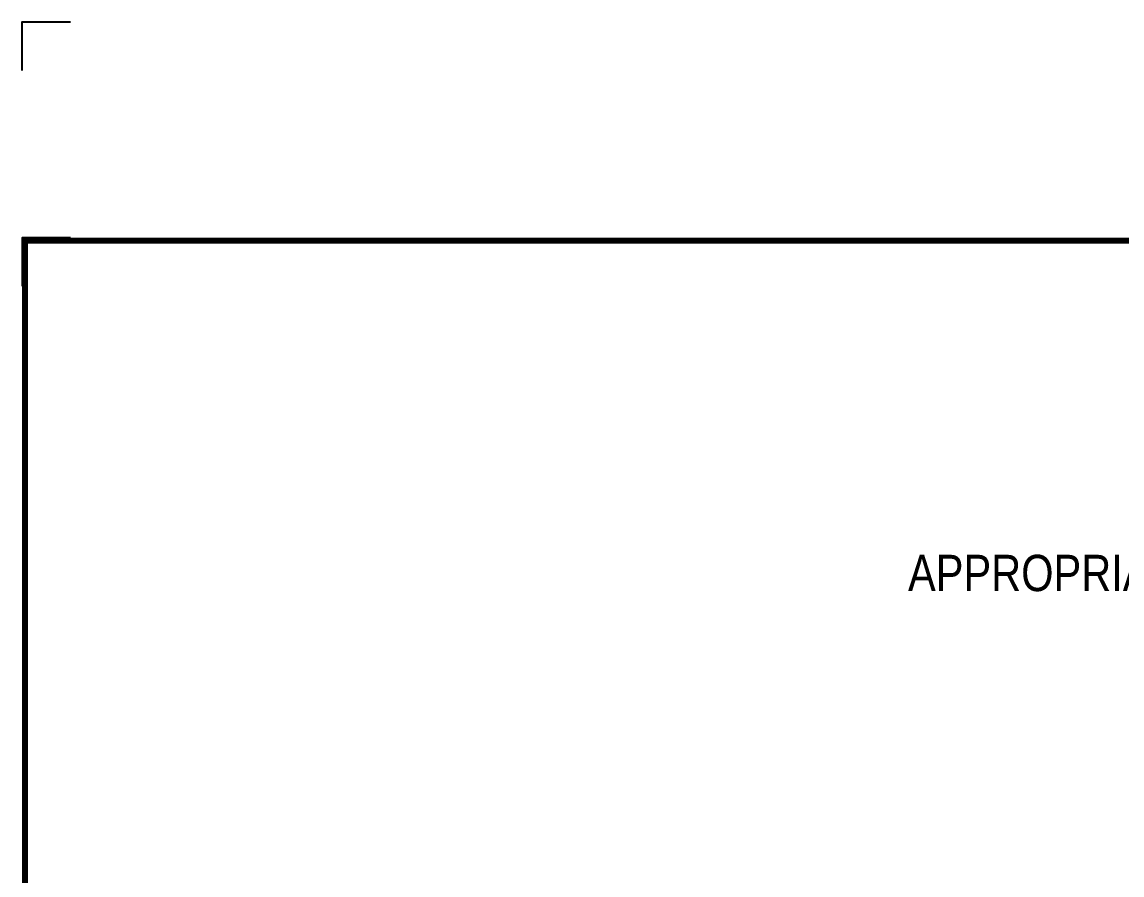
# Model space of a CAD drawing. Header units: inches. Extents: x 0 to 20, y 0 to 16.8.
# Drawn here: x 0 to 5.68, y 12.35 to 16.76 of the extents above; entities that cross this region are included whole.
import ezdxf
from ezdxf.enums import TextEntityAlignment as Align

# ---------------------------------------------------------------- set-up
doc = ezdxf.new("R2010")
doc.units = ezdxf.units.IN
doc.header["$MEASUREMENT"] = 0
doc.layers.get('0').update_dxf_attribs({"linetype": 'CONTINUOUS'})
doc.layers.get('DEFPOINTS').update_dxf_attribs({"linetype": 'CONTINUOUS'})
for name, color, linetype in [('FSBP-ANNO-NOTE', 7, 'CONTINUOUS'), ('FSBP-TTLB-BORDER', 7, 'CONTINUOUS'), ('FSBP-TTLB-TEXT', 7, 'CONTINUOUS')]:
    doc.layers.add(name, color=color, linetype=linetype)
doc.styles.add('ARIAL', font='arial.ttf')
doc.styles.add('ARIAL_BOLD', font='')
doc.styles.add('FSBP_ARIAL_NAR', font='ARIALN.TTF')
doc.styles.add('TXT', font='simplex.shx')
doc.styles.get('ARIAL_BOLD').set_extended_font_data('Arial Black')
doc.dimstyles.new('STANDARD$7', dxfattribs={"dimscale": 1.5, "dimtxt": 0.2, "dimasz": 0.1, "dimexe": 0.1, "dimexo": 0.125, "dimgap": 0.09, "dimtad": 0, "dimdec": 3, "dimzin": 4, "dimdsep": 46, "dimtxsty": 'TXT', "dimcen": 0.09, "dimadec": 0, "dimazin": 0, "dimtfac": 1, "dimtdec": 3, "dimtofl": 0, "dimtmove": 2, "dimatfit": 3, "dimfxl": 0, "dimtolj": 1, "dimtzin": 4, "dimarcsym": 0})

# ---------------------------------------------------------------- blocks, each defined once
blk = doc.blocks.new('A$C486F1324')
at = {"layer": 'DEFPOINTS', "linetype": 'Continuous', "ltscale": 1.75}
blk.add_lwpolyline([(0, 16.5117), (0, 16.7617), (0.25, 16.7617)], dxfattribs=at)
at = {"layer": 'DEFPOINTS', "color": 1}
blk.add_lwpolyline([(0.25, 15.6465), (0, 15.6465), (0, 15.3965)], dxfattribs=at)
at = {"layer": 'FSBP-TTLB-BORDER', "const_width": 0.0312}
blk.add_lwpolyline([(20.0156, 2.6308), (20.0156, 15.6308), (0.0156, 15.6308), (0.0156, 2.6308)], dxfattribs=at)
at = {"layer": 'FSBP-TTLB-TEXT'}
for tag, height, style, p in [('MAXIMUM_WARRANTY', 0.1875, 'ARIAL_BOLD', (18.0555, 2.8549)), ('ACCPT_SYSTEMS', 0.2188, 'ARIAL', (12.51, 1.5058))]:
    blk.add_attdef(tag, text='', height=height, dxfattribs=dict(at, style=style)).set_placement(p, align=Align.MIDDLE_LEFT)
for tag, height, style, p in [('DETAIL_DESCP_LINE_1', 0.2188, 'ARIAL_BOLD', (10.3468, 2.2572)), ('ISSUE_REV_DATE', 0.2188, 'ARIAL', (16.8563, 1.9026)), ('DETAIL_NUMBER', 0.4375, 'ARIAL', (18.935, 1.7377))]:
    blk.add_attdef(tag, text='', height=height, dxfattribs=dict(at, style=style)).set_placement(p, align=Align.MIDDLE_CENTER)

msp = doc.modelspace()

# ---------------------------------------------------------------- block references
msp.add_blockref('A$C486F1324', (0, 0))

# ---------------------------------------------------------------- texts
at = {"layer": 'FSBP-ANNO-NOTE', "insert": (8.5992, 14.0078), "char_height": 0.1875, "attachment_point": 3, "style": 'FSBP_ARIAL_NAR'}
msp.add_mtext('APPROPRIATE FIRESTONE FASTENER\\P8" (203.2 mm) O.C. MAX.', dxfattribs=at)

# ---------------------------------------------------------------- leaders
at = {"layer": 'FSBP-ANNO-NOTE', "annotation_type": 0, "has_hookline": 1, "hookline_direction": 1, "text_width": 4.0187}
msp.add_leader([(11.0518, 10.3947), (9.0155, 13.9328), (8.7342, 13.9328)], dimstyle='STANDARD$7', override={"dimasz": 0.1875, "dimtad": 0}, dxfattribs=at)

doc.saveas('drawing.dxf')
